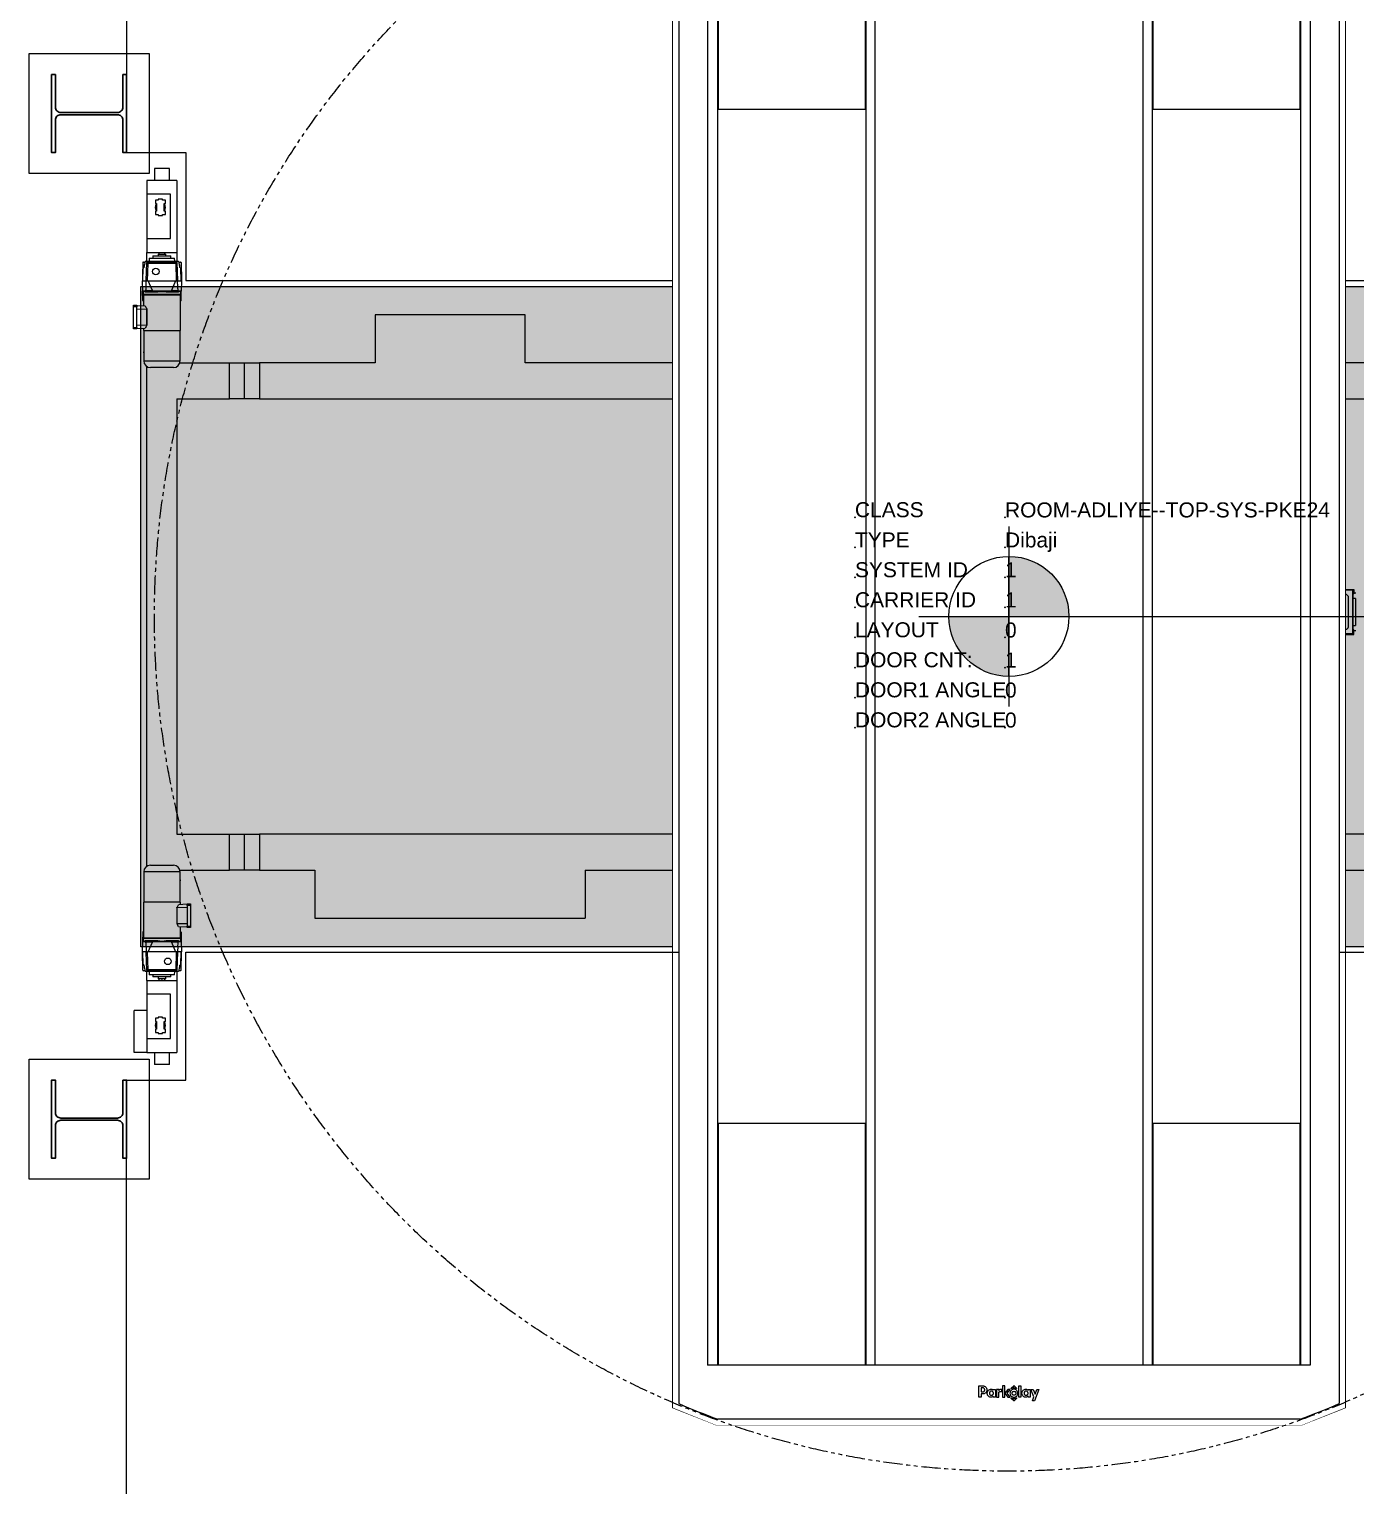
# Model space of a CAD drawing. Header units: inches. Extents: x -17229 to 23588, y -1896 to 20170.
# Drawn here: x -2525 to 1896, y 12026 to 16879 of the extents above; entities that cross this region are included whole.
import ezdxf

# ---------------------------------------------------------------- set-up
doc = ezdxf.new("R2010")
doc.units = ezdxf.units.IN
doc.header["$MEASUREMENT"] = 0
doc.set_wipeout_variables(frame=1)
doc.linetypes.add('PHANTOM', pattern=[12.7, 6.35, -1.27, 1.27, -1.27, 1.27, -1.27])
for name, color, linetype in [('PK24-LOGO', 7, 'Continuous'), ('PK24E', 7, 'Continuous'), ('PK24E-DATA', 7, 'Continuous'), ('PK24E-STRUCT-STEEL', 254, 'Continuous')]:
    doc.layers.add(name, color=color, linetype=linetype)
for name, color, linetype, true_color in [('PK24-SYS-ROOM', 8, 'Continuous', 0x808080), ('PK24E-COMP-PALLET', 132, 'Continuous', 0x00b7c8), ('PK24E-HELPER', 253, 'PHANTOM', 0xa1a1a1), ('PK24E-SYS-LIFT', 31, 'Continuous', 0xffcc5a)]:
    doc.layers.add(name, color=color, linetype=linetype, true_color=true_color)
doc.styles.get("Standard").update_dxf_attribs({"font": 'arial.ttf'})

# ---------------------------------------------------------------- blocks, each defined once
blk = doc.blocks.new('ELIFTTT-CHASIS--TOP-COMP-PKE24')
at = {"layer": 'PK24E-HELPER', "lineweight": 5}
blk.add_point((0, 167.5), dxfattribs=at)
at = {"layer": 'PK24E-HELPER'}
blk.add_point((0, -167.5), dxfattribs=at)
at = {"layer": 'PK24E-SYS-LIFT', "lineweight": 5}
for p, q in [((-284.75, 149.25), (-284.75, 145.25)), ((-283.91, 149.25), (-284.75, 149.25)), ((-279.75, 149.25), (-283.91, 149.25)), ((-279.75, 145.25), (-279.75, 149.25)), ((-287.25, 145.25), (-287.25, 140.65)), ((-277.25, 145.25), (-287.25, 145.25)), ((-277.25, 145.25), (-277.25, 121.25)), ((-279.35, 140.65), (-287.25, 140.65)), ((-287.25, 140.65), (-287.25, 125.85)), ((-284.4, 138.62), (-284.4, 137.52)), ((-283.48, 138.62), (-284.4, 138.62)), ((-284.4, 137.52), (-284.02, 137.52)), ((-284.02, 137.52), (-284.02, 134.98)), ((-283.48, 138.95), (-283.48, 138.62)), ((-282.02, 138.95), (-283.48, 138.95)), ((-282.02, 138.62), (-282.02, 138.95)), ((-281.1, 138.62), (-282.02, 138.62)), ((-281.48, 137.52), (-281.1, 137.52)), ((-281.48, 134.98), (-281.48, 137.52)), ((-281.1, 137.52), (-281.1, 138.62)), ((-279.35, 125.85), (-279.35, 140.65)), ((-284.4, 134.98), (-284.4, 133.88)), ((-284.02, 134.98), (-284.4, 134.98)), ((-284.4, 133.88), (-283.48, 133.88)), ((-283.48, 133.88), (-283.48, 133.55)), ((-283.48, 133.55), (-282.02, 133.55)), ((-282.02, 133.88), (-281.1, 133.88)), ((-282.02, 133.55), (-282.02, 133.88)), ((-281.1, 134.98), (-281.48, 134.98)), ((-281.1, 133.88), (-281.1, 134.98)), ((-287.25, 125.85), (-287.25, 121.25)), ((-287.25, 125.85), (-279.35, 125.85)), ((-288.64, 117.85), (-288.75, 111.75)), ((-288.44, 118.05), (-287.89, 118.05)), ((-287.82, 118.3), (-287.22, 118.3)), ((-287.46, 111.91), (-287.24, 117.91)), ((-287.25, 121.25), (-277.25, 121.25)), ((-287.25, 118.3), (-287.25, 121.25)), ((-287.22, 118.3), (-287.24, 117.91)), ((-286.95, 117.61), (-287.24, 117.91)), ((-287.24, 117.91), (-277.26, 117.91)), ((-287.22, 118.3), (-277.28, 118.3)), ((-286.95, 117.61), (-287.16, 111.91)), ((-277.55, 117.61), (-286.95, 117.61)), ((-286.47, 119.4), (-286.53, 118.3)), ((-286.47, 119.4), (-278.03, 119.4)), ((-285.25, 120.1), (-285.25, 119.4)), ((-285.25, 120.1), (-279.25, 120.1)), ((-283.4, 120.7), (-283.5, 120.6)), ((-283.5, 120.6), (-283.5, 120.1)), ((-281, 120.6), (-283.5, 120.6)), ((-283.4, 120.7), (-281.1, 120.7)), ((-283.25, 121.25), (-283.25, 120.7)), ((-281.25, 120.7), (-281.25, 121.25)), ((-281, 120.6), (-281.1, 120.7)), ((-281, 120.1), (-281, 120.6)), ((-279.25, 119.4), (-279.25, 120.1)), ((-277.97, 118.3), (-278.03, 119.4)), ((-277.26, 117.91), (-277.55, 117.61)), ((-277.34, 111.91), (-277.55, 117.61)), ((-277.26, 117.91), (-277.28, 118.3)), ((-277.28, 118.3), (-276.68, 118.3)), ((-277.26, 117.91), (-277.04, 111.91)), ((-277.25, 121.25), (-277.25, 118.3)), ((-276.61, 118.05), (-276.06, 118.05)), ((-275.86, 117.85), (-275.75, 111.75)), ((-288.83, 111.75), (-288.77, 108.41)), ((-288.83, 111.75), (-287.46, 111.75)), ((-288.56, 116.1), (-288.71, 111.75)), ((-288.62, 114.18), (-288.59, 114.17)), ((-288.54, 115.62), (-288.58, 115.63)), ((-288.56, 116.1), (-288.32, 116.1)), ((-287.53, 109.94), (-287.47, 111.69)), ((-287.47, 111.69), (-287.16, 111.91)), ((-287.46, 111.91), (-287.47, 111.69)), ((-287.09, 111.75), (-287.16, 111.91)), ((-287.09, 111.75), (-286.81, 111.75)), ((-285.44, 108.55), (-286.81, 111.75)), ((-286.81, 111.75), (-277.69, 111.75)), ((-277.69, 111.75), (-279.06, 108.55)), ((-277.69, 111.75), (-277.41, 111.75)), ((-277.41, 111.75), (-277.34, 111.91)), ((-277.03, 111.69), (-277.34, 111.91)), ((-277.04, 111.91), (-277.03, 111.69)), ((-277.04, 111.75), (-275.67, 111.75)), ((-276.97, 109.94), (-277.03, 111.69)), ((-276.18, 116.1), (-275.94, 116.1)), ((-275.79, 111.75), (-275.94, 116.1)), ((-275.73, 108.41), (-275.67, 111.75)), ((-288.77, 108.41), (-288.5, 108.14)), ((-288.77, 108.41), (-287.72, 108.41)), ((-288.64, 105.25), (-288.69, 108.33)), ((-288.5, 108.31), (-288.5, 107.35)), ((-288.5, 107.35), (-276, 107.35)), ((-288.4, 107.18), (-288.4, 103.44)), ((-288.4, 107.18), (-282.25, 107.18)), ((-287.72, 108.41), (-287.37, 108)), ((-287.37, 108), (-287.69, 108)), ((-287.67, 108.55), (-285.44, 108.55)), ((-285.07, 108), (-287.37, 108)), ((-285.44, 108.55), (-285.2, 108.41)), ((-285.2, 108.41), (-279.3, 108.41)), ((-285.2, 108.41), (-285.07, 108)), ((-283.65, 108), (-285.07, 108)), ((-282.25, 107.18), (-276.1, 107.18)), ((-279.43, 108), (-280.85, 108)), ((-279.3, 108.41), (-279.43, 108)), ((-277.13, 108), (-279.43, 108)), ((-279.3, 108.41), (-279.06, 108.55)), ((-279.06, 108.55), (-276.83, 108.55)), ((-276.78, 108.41), (-277.13, 108)), ((-276.81, 108), (-277.13, 108)), ((-276.78, 108.41), (-275.73, 108.41)), ((-276.1, 95.25), (-276.1, 107.18)), ((-276, 108.14), (-275.73, 108.41)), ((-276, 107.35), (-276, 108.31)), ((-275.86, 105.25), (-275.81, 108.33)), ((-291.75, 103.18), (-291.75, 103.68)), ((-291.75, 103.68), (-290.65, 103.68)), ((-291.75, 96.28), (-291.75, 103.18)), ((-290.65, 103.18), (-291.75, 103.18)), ((-290.65, 103.68), (-290.65, 103.18)), ((-290.65, 103.56), (-287.79, 103.41)), ((-290.65, 96.28), (-290.65, 103.18)), ((-290.65, 102.45), (-287.25, 102.38)), ((-288.44, 105.05), (-288.4, 105.05)), ((-287.25, 102.45), (-287.25, 102.38)), ((-287.25, 97.08), (-287.25, 102.38)), ((-287.25, 102.38), (-287.25, 102.38)), ((-287.2, 102.38), (-287.25, 102.38)), ((-287.2, 97.08), (-287.2, 102.38)), ((-276.1, 105.05), (-276.06, 105.05)), ((-290.65, 97), (-287.25, 97.08)), ((-287.25, 97.08), (-287.25, 97.08)), ((-287.25, 97.01), (-287.25, 97.08)), ((-287.2, 97.08), (-287.25, 97.08)), ((-161.2, 100.5), (-211.2, 100.5)), ((-211.2, 100.5), (-211.2, 84.5)), ((-161.2, 84.5), (-161.2, 100.5)), ((-291.75, 95.78), (-291.75, 96.28)), ((-291.75, 96.28), (-290.65, 96.28)), ((-290.65, 95.78), (-291.75, 95.78)), ((-290.65, 96.28), (-290.65, 95.78)), ((-290.65, 95.9), (-287.79, 96.05)), ((-288.4, 96.02), (-288.4, 95.25)), ((-288.4, 95.25), (-276.1, 95.25)), ((-288.3, 95.25), (-288.3, 88.12)), ((-276.2, 85.1), (-276.2, 95.25)), ((-288.3, 88.12), (-288.3, 87.8)), ((-288.3, 87.8), (-288.3, 85.1)), ((-288.3, 85.1), (-276.2, 85.1)), ((-287.25, -83.22), (-287.25, 83.22)), ((-278.4, 82.9), (-286.1, 82.9)), ((-276.28, 84.5), (-259.75, 84.5)), ((-259.75, 72.5), (-259.75, 84.5)), ((-259.75, 84.5), (-254.75, 84.5)), ((-254.75, 72.5), (-254.75, 84.5)), ((-254.75, 84.5), (-249.75, 84.5)), ((-249.75, 84.5), (-249.75, 72.5)), ((-211.2, 84.5), (-249.75, 84.5)), ((-68.85, 84.5), (-161.2, 84.5)), ((249.75, 84.5), (68.85, 84.5)), ((-277.25, 72.5), (-277.25, -72.5)), ((-277.25, 72.5), (-259.75, 72.5)), ((-254.75, 72.5), (-259.75, 72.5)), ((-249.75, 72.5), (-254.75, 72.5)), ((-249.75, 72.5), (-81.39, 72.5)), ((81.39, 72.5), (249.75, 72.5)), ((108.63, 9), (114.95, 9)), ((114.75, 8.8), (108.64, 8.8)), ((114.4, 8.7), (108.65, 8.7)), ((112.38, 7.3), (108.76, 7.3)), ((113.01, 6.79), (112.59, 7.21)), ((113.1, -3.58), (113.1, 6.58)), ((114.6, -5.5), (114.6, 8.5)), ((114.75, -5.8), (114.75, 8.8)), ((114.95, 8), (114.75, 8)), ((114.95, 7.5), (114.75, 7.5)), ((115.45, 6), (114.75, 6)), ((114.95, 9), (114.95, 8)), ((114.95, 8), (114.95, 7.5)), ((115.6, 7.75), (114.95, 7.75)), ((115.45, 6), (115.45, -3)), ((108.92, -4.3), (112.38, -4.3)), ((112.59, -4.21), (113.01, -3.79)), ((114.75, -3), (115.45, -3)), ((114.95, -4.5), (114.75, -4.5)), ((114.95, -5), (114.95, -4.5)), ((114.95, -4.75), (115.6, -4.75)), ((108.83, -6), (114.95, -6)), ((108.85, -5.7), (114.4, -5.7)), ((114.75, -5.8), (108.85, -5.8)), ((114.95, -5), (114.75, -5)), ((114.95, -6), (114.95, -5)), ((-277.25, -72.5), (-259.75, -72.5)), ((-259.75, -84.5), (-259.75, -72.5)), ((-259.75, -72.5), (-254.75, -72.5)), ((-254.75, -84.5), (-254.75, -72.5)), ((-254.75, -72.5), (-249.75, -72.5)), ((-249.75, -72.5), (-249.75, -84.5)), ((-81.39, -72.5), (-249.75, -72.5)), ((249.75, -72.5), (81.39, -72.5)), ((-288.3, -85.1), (-288.3, -95.25)), ((-276.2, -85.1), (-288.3, -85.1)), ((-286.1, -82.9), (-278.4, -82.9)), ((-276.28, -84.5), (-259.75, -84.5)), ((-276.2, -87.8), (-276.2, -85.1)), ((-254.75, -84.5), (-259.75, -84.5)), ((-249.75, -84.5), (-254.75, -84.5)), ((-249.75, -84.5), (-231.25, -84.5)), ((-231.25, -84.5), (-231.25, -100.5)), ((-141.25, -84.5), (-68.85, -84.5)), ((-141.25, -84.5), (-141.25, -100.5)), ((68.85, -84.5), (171.2, -84.5)), ((-276.2, -88.12), (-276.2, -87.8)), ((-276.2, -95.25), (-276.2, -88.12)), ((-288.4, -95.25), (-288.4, -107.18)), ((-276.1, -95.25), (-288.4, -95.25)), ((-273.85, -97), (-277.25, -97.08)), ((-277.25, -97.01), (-277.25, -97.08)), ((-273.85, -95.9), (-276.71, -96.05)), ((-276.1, -96.02), (-276.1, -95.25)), ((-273.85, -96.28), (-273.85, -95.78)), ((-273.85, -95.78), (-272.75, -95.78)), ((-272.75, -96.28), (-273.85, -96.28)), ((-273.85, -96.28), (-273.85, -103.18)), ((-272.75, -95.78), (-272.75, -96.28)), ((-272.75, -96.28), (-272.75, -103.18)), ((-277.3, -97.08), (-277.3, -102.38)), ((-277.3, -97.08), (-277.25, -97.08)), ((-277.25, -97.08), (-277.25, -102.38)), ((-277.25, -97.08), (-277.25, -97.08)), ((-231.25, -100.5), (-141.25, -100.5)), ((-288.64, -105.25), (-288.69, -108.33)), ((-288.4, -105.05), (-288.44, -105.05)), ((-277.3, -102.38), (-277.25, -102.38)), ((-273.85, -102.45), (-277.25, -102.38)), ((-277.25, -102.38), (-277.25, -102.38)), ((-277.25, -102.45), (-277.25, -102.38)), ((-273.85, -103.56), (-276.71, -103.41)), ((-276.1, -107.18), (-276.1, -103.44)), ((-276.06, -105.05), (-276.1, -105.05)), ((-275.86, -105.25), (-275.81, -108.33)), ((-273.85, -103.18), (-272.75, -103.18)), ((-273.85, -103.68), (-273.85, -103.18)), ((-272.75, -103.68), (-273.85, -103.68)), ((-272.75, -103.18), (-272.75, -103.68)), ((-288.77, -108.41), (-288.83, -111.75)), ((-288.5, -108.14), (-288.77, -108.41)), ((-287.72, -108.41), (-288.77, -108.41)), ((-288.5, -107.35), (-288.5, -108.31)), ((-276, -107.35), (-288.5, -107.35)), ((-282.25, -107.18), (-288.4, -107.18)), ((-287.72, -108.41), (-287.37, -108)), ((-287.69, -108), (-287.37, -108)), ((-285.44, -108.55), (-287.67, -108.55)), ((-287.53, -109.94), (-287.47, -111.69)), ((-287.37, -108), (-285.07, -108)), ((-286.81, -111.75), (-285.44, -108.55)), ((-285.2, -108.41), (-285.44, -108.55)), ((-285.2, -108.41), (-285.07, -108)), ((-279.3, -108.41), (-285.2, -108.41)), ((-285.07, -108), (-283.65, -108)), ((-276.1, -107.18), (-282.25, -107.18)), ((-280.85, -108), (-279.43, -108)), ((-279.3, -108.41), (-279.43, -108)), ((-279.43, -108), (-277.13, -108)), ((-279.06, -108.55), (-279.3, -108.41)), ((-279.06, -108.55), (-277.69, -111.75)), ((-276.83, -108.55), (-279.06, -108.55)), ((-276.78, -108.41), (-277.13, -108)), ((-277.13, -108), (-276.81, -108)), ((-276.97, -109.94), (-277.03, -111.69)), ((-275.73, -108.41), (-276.78, -108.41)), ((-276, -108.31), (-276, -107.35)), ((-275.73, -108.41), (-276, -108.14)), ((-275.67, -111.75), (-275.73, -108.41)), ((-287.46, -111.75), (-288.83, -111.75)), ((-288.64, -117.85), (-288.75, -111.75)), ((-288.71, -111.75), (-288.56, -116.1)), ((-288.32, -116.1), (-288.56, -116.1)), ((-287.47, -111.69), (-287.16, -111.91)), ((-287.46, -111.91), (-287.47, -111.69)), ((-287.24, -117.91), (-287.46, -111.91)), ((-287.09, -111.75), (-287.16, -111.91)), ((-287.16, -111.91), (-286.95, -117.61)), ((-286.81, -111.75), (-287.09, -111.75)), ((-277.69, -111.75), (-286.81, -111.75)), ((-277.41, -111.75), (-277.69, -111.75)), ((-277.55, -117.61), (-277.34, -111.91)), ((-277.41, -111.75), (-277.34, -111.91)), ((-277.03, -111.69), (-277.34, -111.91)), ((-277.04, -111.91), (-277.26, -117.91)), ((-277.04, -111.91), (-277.03, -111.69)), ((-275.67, -111.75), (-277.04, -111.75)), ((-275.94, -116.1), (-276.18, -116.1)), ((-275.96, -115.62), (-275.92, -115.63)), ((-275.94, -116.1), (-275.79, -111.75)), ((-275.88, -114.18), (-275.91, -114.17)), ((-275.86, -117.85), (-275.75, -111.75)), ((-287.89, -118.05), (-288.44, -118.05)), ((-287.22, -118.3), (-287.82, -118.3)), ((-287.25, -121.25), (-287.25, -118.3)), ((-287.25, -121.25), (-277.25, -121.25)), ((-287.25, -121.25), (-287.25, -125.85)), ((-287.24, -117.91), (-286.95, -117.61)), ((-277.26, -117.91), (-287.24, -117.91)), ((-287.24, -117.91), (-287.22, -118.3)), ((-277.28, -118.3), (-287.22, -118.3)), ((-286.95, -117.61), (-277.55, -117.61)), ((-286.53, -118.3), (-286.47, -119.4)), ((-278.03, -119.4), (-286.47, -119.4)), ((-285.25, -119.4), (-285.25, -120.1)), ((-279.25, -120.1), (-285.25, -120.1)), ((-283.5, -120.1), (-283.5, -120.6)), ((-283.5, -120.6), (-283.4, -120.7)), ((-283.5, -120.6), (-281, -120.6)), ((-281.1, -120.7), (-283.4, -120.7)), ((-283.25, -120.7), (-283.25, -121.25)), ((-281.25, -121.25), (-281.25, -120.7)), ((-281.1, -120.7), (-281, -120.6)), ((-281, -120.6), (-281, -120.1)), ((-279.25, -120.1), (-279.25, -119.4)), ((-278.03, -119.4), (-277.97, -118.3)), ((-277.55, -117.61), (-277.26, -117.91)), ((-277.28, -118.3), (-277.26, -117.91)), ((-276.68, -118.3), (-277.28, -118.3)), ((-277.25, -118.3), (-277.25, -121.25)), ((-277.25, -121.25), (-277.25, -145.25)), ((-276.06, -118.05), (-276.61, -118.05)), ((-279.35, -125.85), (-287.25, -125.85)), ((-287.25, -125.85), (-287.25, -140.65)), ((-279.35, -140.65), (-279.35, -125.85)), ((-291.45, -145.25), (-291.45, -131.25)), ((-287.25, -131.25), (-291.45, -131.25)), ((-284.4, -133.88), (-284.4, -134.98)), ((-283.48, -133.88), (-284.4, -133.88)), ((-284.4, -134.98), (-284.02, -134.98)), ((-284.02, -134.98), (-284.02, -137.52)), ((-282.02, -133.55), (-283.48, -133.55)), ((-283.48, -133.55), (-283.48, -133.88)), ((-282.02, -133.88), (-282.02, -133.55)), ((-281.1, -133.88), (-282.02, -133.88)), ((-281.48, -134.98), (-281.1, -134.98)), ((-281.48, -137.52), (-281.48, -134.98)), ((-281.1, -134.98), (-281.1, -133.88)), ((-287.25, -140.65), (-279.35, -140.65)), ((-287.25, -140.65), (-287.25, -145.25)), ((-284.4, -137.52), (-284.4, -138.62)), ((-284.02, -137.52), (-284.4, -137.52)), ((-284.4, -138.62), (-283.48, -138.62)), ((-283.48, -138.62), (-283.48, -138.95)), ((-283.48, -138.95), (-282.02, -138.95)), ((-282.02, -138.62), (-281.1, -138.62)), ((-282.02, -138.95), (-282.02, -138.62)), ((-281.1, -137.52), (-281.48, -137.52)), ((-281.1, -138.62), (-281.1, -137.52)), ((-287.25, -145.25), (-291.45, -145.25)), ((-287.25, -145.25), (-277.25, -145.25)), ((-284.75, -145.25), (-284.75, -149.25)), ((-279.75, -149.25), (-279.75, -145.25)), ((-279.75, -149.25), (-284.75, -149.25))]:
    blk.add_line(p, q, dxfattribs=at)
for centre, radius in [((-284.25, 114.91), 1.1), ((0, 0), 109), ((0, 0), 60), ((-280.25, -114.91), 1.1)]:
    blk.add_circle(centre, radius, dxfattribs=at)
for centre, radius, start, end in [((-282.75, 136.25), 1.72, 137.63, 222.37), ((-282.75, 136.25), 1.72, 317.63, 42.37), ((-288.44, 117.85), 0.2, 90, 179), ((-287.75, 117), 0.45, 132.2453, 204.5747), ((-276.75, 117), 0.45, 335.4253, 47.7547), ((-276.06, 117.85), 0.2, 1, 90), ((-288.3, 107.35), 0.2, 180, 240), ((-282.25, 101.91), 6.25, 77.0707, 102.9293), ((-276.2, 107.35), 0.2, 300, 0), ((-288.44, 105.25), 0.2, 181, 270), ((-282.25, 106.03), 6.15, 215.6016, 216.4055), ((-276.06, 105.25), 0.2, 270, 359), ((-282.25, 93.43), 6.15, 143.5945, 144.3984), ((-286.1, 85.1), 2.2, 180, 270), ((-278.4, 85.1), 2.2, 270, 0), ((112.38, 7), 0.3, 45, 90), ((112.8, 6.58), 0.3, 0, 45), ((114.4, 8.5), 0.2, 0, 90), ((115.4, 3.3), 0.2, 0, 75.5225), ((112.38, -4), 0.3, 270, 315), ((112.8, -3.58), 0.3, 315, 0), ((115.4, -0.3), 0.2, 284.4775, 0), ((114.4, -5.5), 0.2, 270, 0), ((-286.1, -85.1), 2.2, 90, 180), ((-278.4, -85.1), 2.2, 0, 90), ((-282.25, -93.43), 6.15, 323.5945, 324.3984), ((-288.44, -105.25), 0.2, 90, 179), ((-282.25, -106.03), 6.15, 35.6016, 36.4055), ((-276.06, -105.25), 0.2, 1, 90), ((-288.3, -107.35), 0.2, 120, 180), ((-282.25, -101.91), 6.25, 257.0707, 282.9293), ((-276.2, -107.35), 0.2, 0, 60), ((-288.44, -117.85), 0.2, 181, 270), ((-287.75, -117), 0.45, 155.4253, 227.7547), ((-276.75, -117), 0.45, 312.2453, 24.5747), ((-276.06, -117.85), 0.2, 270, 359), ((-282.75, -136.25), 1.72, 137.63, 222.37), ((-282.75, -136.25), 1.72, 317.63, 42.37)]:
    blk.add_arc(centre, radius, start, end, dxfattribs=at)
for centre, major_axis, ratio, start_param, end_param in [((-258.83, 111.06), (0, 29.91), 0.99939, 1.327153, 1.396535), ((-305.67, 111.06), (0, 29.91), 0.99939, 4.886651, 4.956033), ((-259.13, 85.52), (-26.34, 26.35), 0.507159, 0.207962, 0.215452), ((-259.93, 27.64), (-17.65, 106.42), 0.210216, 0.652517, 0.672911), ((-304.57, 27.64), (17.65, 106.42), 0.210212, 5.610299, 5.630699), ((-305.37, 85.52), (26.34, 26.35), 0.507143, 6.067743, 6.075233), ((-282.25, 105.66), (-4.43, 4.6), 0.92858, 1.214489, 1.388243), ((-282.25, 93.8), (4.43, 4.6), 0.92858, 1.75335, 1.927104), ((-282.25, -93.8), (4.43, 4.6), 0.92858, 4.894943, 5.068696), ((-282.25, -105.66), (-4.43, 4.6), 0.92858, 4.356082, 4.529835), ((-259.13, -85.52), (26.34, 26.35), 0.507143, 2.92615, 2.93364), ((-259.93, -27.64), (17.65, 106.42), 0.210212, 2.468706, 2.489106), ((-304.57, -27.64), (-17.65, 106.42), 0.210216, 3.79411, 3.814504), ((-305.37, -85.52), (-26.34, 26.35), 0.507159, 3.349555, 3.357045), ((-258.83, -111.06), (0, 29.91), 0.99939, 1.745058, 1.81444), ((-305.67, -111.06), (0, 29.91), 0.99939, 4.468745, 4.538127)]:
    blk.add_ellipse(centre, major_axis=major_axis, ratio=ratio, start_param=start_param, end_param=end_param, dxfattribs=at)
for points, knots in [([(-287.82, 118.3), (-287.82, 118.3), (-287.83, 118.3), (-287.83, 118.28), (-287.83, 118.28)], [0, 0, 0, 0, 0.487803, 1, 1, 1, 1]), ([(-282.41, 121.25), (-282.39, 121.24), (-282.34, 121.21), (-282.25, 121.2), (-282.16, 121.21), (-282.11, 121.24), (-282.09, 121.25)], [0, 0, 0, 0, 0.230406, 0.49981, 0.78779, 1, 1, 1, 1]), ([(-276.67, 118.28), (-276.67, 118.28), (-276.67, 118.3), (-276.68, 118.3), (-276.68, 118.3)], [0, 0, 0, 0, 0.485402, 1, 1, 1, 1]), ([(-288.61, 114.18), (-288.61, 114.18), (-288.61, 114.16), (-288.61, 114.22), (-288.6, 114.37), (-288.6, 114.62), (-288.6, 114.9), (-288.59, 115.18), (-288.59, 115.43), (-288.58, 115.58), (-288.58, 115.64), (-288.58, 115.63), (-288.58, 115.63)], [0, 0, 0, 0, 0.000422, 0.125216, 0.249969, 0.374831, 0.499914, 0.625089, 0.750116, 0.875001, 0.999834, 1, 1, 1, 1]), ([(-288.58, 115.24), (-288.58, 115.23), (-288.58, 115.15), (-288.59, 114.97), (-288.6, 114.73), (-288.6, 114.53), (-288.6, 114.43), (-288.6, 114.39)], [0, 0, 0, 0, 0.041978, 0.306281, 0.570431, 0.834353, 1, 1, 1, 1]), ([(-288.6, 114.39), (-288.6, 114.33), (-288.6, 114.24), (-288.59, 114.21), (-288.59, 114.2)], [0, 0, 0, 0, 0.571187, 1, 1, 1, 1]), ([(-288.58, 114.19), (-288.58, 114.19), (-288.57, 114.2), (-288.56, 114.28), (-288.54, 114.44), (-288.53, 114.66), (-288.51, 114.9), (-288.51, 115.15), (-288.51, 115.36), (-288.52, 115.53), (-288.53, 115.62), (-288.53, 115.62), (-288.54, 115.61)], [0, 0, 0, 0, 0.009511, 0.124893, 0.240611, 0.356456, 0.472081, 0.587302, 0.702221, 0.817124, 0.932235, 1, 1, 1, 1]), ([(-288.26, 116.25), (-288.27, 116.21), (-288.29, 116.14), (-288.31, 116.1), (-288.31, 116.1), (-288.32, 116.1)], [0, 0, 0, 0, 0.432931, 0.865827, 1, 1, 1, 1]), ([(-276.18, 116.1), (-276.19, 116.11), (-276.21, 116.12), (-276.22, 116.18), (-276.23, 116.23), (-276.24, 116.25)], [0, 0, 0, 0, 0.43316, 0.866325, 1, 1, 1, 1]), ([(-287.69, 108), (-287.78, 108.05), (-288, 108.18), (-288.21, 108.29), (-288.35, 108.34), (-288.43, 108.36), (-288.47, 108.35), (-288.5, 108.34), (-288.5, 108.31), (-288.5, 108.31)], [0, 0, 0, 0, 0.189659, 0.44506, 0.57653, 0.707999, 0.799497, 0.930008, 1, 1, 1, 1]), ([(-276, 108.31), (-276, 108.31), (-276, 108.34), (-276.02, 108.35), (-276.08, 108.36), (-276.16, 108.34), (-276.27, 108.29), (-276.41, 108.23), (-276.58, 108.14), (-276.73, 108.05), (-276.81, 108)], [0, 0, 0, 0, 0.053259, 0.184632, 0.316005, 0.44367, 0.571338, 0.702705, 0.834078, 1, 1, 1, 1]), ([(-288.3, 87.8), (-288.3, 87.8), (-288.3, 87.81), (-288.3, 87.83), (-288.3, 87.87), (-288.3, 87.92), (-288.3, 87.98), (-288.3, 88.03), (-288.3, 88.08), (-288.3, 88.11), (-288.3, 88.12), (-288.3, 88.12), (-288.3, 88.12)], [0, 0, 0, 0, 0.106425, 0.212833, 0.319705, 0.427399, 0.535627, 0.64388, 0.751778, 0.859172, 0.966191, 1, 1, 1, 1]), ([(-276.2, -87.8), (-276.2, -87.8), (-276.2, -87.81), (-276.2, -87.83), (-276.2, -87.87), (-276.2, -87.92), (-276.2, -87.98), (-276.2, -88.03), (-276.2, -88.08), (-276.2, -88.11), (-276.2, -88.12), (-276.2, -88.12), (-276.2, -88.12)], [0, 0, 0, 0, 0.106425, 0.212833, 0.319704, 0.427399, 0.535627, 0.643879, 0.751778, 0.859172, 0.966191, 1, 1, 1, 1]), ([(-288.5, -108.31), (-288.5, -108.31), (-288.5, -108.34), (-288.48, -108.35), (-288.42, -108.36), (-288.34, -108.34), (-288.23, -108.29), (-288.09, -108.23), (-287.92, -108.14), (-287.77, -108.05), (-287.69, -108)], [0, 0, 0, 0, 0.053259, 0.184632, 0.316005, 0.44367, 0.571338, 0.702705, 0.834078, 1, 1, 1, 1]), ([(-276.81, -108), (-276.72, -108.05), (-276.5, -108.18), (-276.29, -108.29), (-276.15, -108.34), (-276.07, -108.36), (-276.03, -108.35), (-276, -108.34), (-276, -108.31), (-276, -108.31)], [0, 0, 0, 0, 0.189659, 0.44506, 0.57653, 0.707999, 0.799497, 0.930008, 1, 1, 1, 1]), ([(-288.32, -116.1), (-288.31, -116.11), (-288.29, -116.12), (-288.28, -116.18), (-288.27, -116.23), (-288.26, -116.25)], [0, 0, 0, 0, 0.43316, 0.866317, 1, 1, 1, 1]), ([(-276.24, -116.25), (-276.23, -116.21), (-276.21, -116.14), (-276.19, -116.1), (-276.19, -116.1), (-276.18, -116.1)], [0, 0, 0, 0, 0.432931, 0.865827, 1, 1, 1, 1]), ([(-275.92, -114.19), (-275.92, -114.19), (-275.93, -114.2), (-275.94, -114.28), (-275.96, -114.44), (-275.97, -114.66), (-275.99, -114.9), (-275.99, -115.15), (-275.99, -115.36), (-275.98, -115.53), (-275.97, -115.62), (-275.97, -115.62), (-275.96, -115.61)], [0, 0, 0, 0, 0.009511, 0.124894, 0.240611, 0.356456, 0.472081, 0.587302, 0.702221, 0.817124, 0.932235, 1, 1, 1, 1]), ([(-275.89, -114.18), (-275.89, -114.18), (-275.89, -114.16), (-275.89, -114.22), (-275.9, -114.37), (-275.9, -114.62), (-275.9, -114.9), (-275.91, -115.18), (-275.91, -115.43), (-275.92, -115.58), (-275.92, -115.64), (-275.92, -115.63), (-275.92, -115.63)], [0, 0, 0, 0, 0.000422, 0.125216, 0.249969, 0.374831, 0.499914, 0.625089, 0.750116, 0.875001, 0.999834, 1, 1, 1, 1]), ([(-275.92, -115.24), (-275.92, -115.23), (-275.92, -115.15), (-275.91, -114.97), (-275.9, -114.73), (-275.9, -114.53), (-275.9, -114.43), (-275.9, -114.39)], [0, 0, 0, 0, 0.041978, 0.30628, 0.570431, 0.834353, 1, 1, 1, 1]), ([(-275.9, -114.39), (-275.9, -114.33), (-275.9, -114.24), (-275.91, -114.21), (-275.91, -114.2)], [0, 0, 0, 0, 0.571187, 1, 1, 1, 1]), ([(-287.83, -118.28), (-287.83, -118.28), (-287.83, -118.3), (-287.82, -118.3), (-287.82, -118.3)], [0, 0, 0, 0, 0.485402, 1, 1, 1, 1]), ([(-282.09, -121.25), (-282.11, -121.24), (-282.16, -121.21), (-282.25, -121.2), (-282.34, -121.21), (-282.39, -121.24), (-282.41, -121.25)], [0, 0, 0, 0, 0.230406, 0.49981, 0.78779, 1, 1, 1, 1]), ([(-276.68, -118.3), (-276.68, -118.3), (-276.67, -118.3), (-276.67, -118.28), (-276.67, -118.28)], [0, 0, 0, 0, 0.487803, 1, 1, 1, 1])]:
    blk.add_open_spline(points, degree=3, knots=knots, dxfattribs=at)
blk = doc.blocks.new('STEEL-HEA260--TOP-STRUCT-PK24')
at = {"layer": 'PK24E-STRUCT-STEEL', "color": 8, "true_color": 0x808080}
blk.add_lwpolyline([(11.25, 13), (11.25, 2.175, -0.4142136), (9.45, 0.375), (-9.45, 0.375, -0.4142136), (-11.25, 2.175), (-11.25, 13), (-12.5, 13), (-12.5, -13), (-11.25, -13), (-11.25, -2.175, -0.4142136), (-9.45, -0.375), (9.45, -0.375, -0.4142136), (11.25, -2.175), (11.25, -13), (12.5, -13), (12.5, 13)], format="xyb", close=True, dxfattribs=at)
blk = doc.blocks.new('STEEL-HEA260-WPLATE-TOP-STRUCT-PK24')
at = {"layer": 'PK24E-STRUCT-STEEL', "color": 8, "lineweight": 5, "true_color": 0x808080}
blk.add_lwpolyline([(-20, 20), (20, 20), (20, -20), (-20, -20)], close=True, dxfattribs=at)
at = {"lineweight": 5}
blk.add_blockref('STEEL-HEA260--TOP-STRUCT-PK24', (0, 0), dxfattribs=at)
blk = doc.blocks.new('ELIFT-COLUMNS--TOP-COMP-PKE24')
at = {"lineweight": 5}
for p in [(-306.5, 167.5), (323.5, 167.5), (-306.5, -167.5), (323.5, -167.5)]:
    blk.add_blockref('STEEL-HEA260-WPLATE-TOP-STRUCT-PK24', p, dxfattribs=at)
blk = doc.blocks.new('LOGO----DECOR-PK24')
at = {"layer": 'PK24-LOGO', "lineweight": 5}
for p, q in [((-10, 2.13), (-8.71, 2.13)), ((-10, -1.62), (-10, 2.13)), ((-9.29, 1.47), (-9.29, 0.11)), ((-8.76, 1.47), (-9.29, 1.47)), ((-9.29, 0.11), (-8.76, 0.11)), ((-8.61, 1.46), (-8.76, 1.47)), ((-8.76, 0.11), (-8.61, 0.13)), ((-8.71, 2.13), (-8.43, 2.11)), ((-8.48, 1.42), (-8.61, 1.46)), ((-8.61, 0.13), (-8.48, 0.17)), ((-8.36, 1.35), (-8.48, 1.42)), ((-8.48, 0.17), (-8.36, 0.23)), ((-8.43, 2.11), (-8.3, 2.07)), ((-8.26, 1.27), (-8.36, 1.35)), ((-8.36, 0.23), (-8.26, 0.31)), ((-8.3, 2.07), (-8.17, 2.03)), ((-8.19, 1.17), (-8.26, 1.27)), ((-8.26, 0.31), (-8.19, 0.41)), ((-8.13, 1.05), (-8.19, 1.17)), ((-8.19, 0.41), (-8.13, 0.53)), ((-8.17, 2.03), (-7.94, 1.9)), ((-8.09, 0.93), (-8.13, 1.05)), ((-8.13, 0.53), (-8.09, 0.66)), ((-8.08, 0.79), (-8.09, 0.93)), ((-8.09, 0.66), (-8.08, 0.79)), ((-7.94, 1.9), (-7.74, 1.74)), ((-7.74, 1.74), (-7.58, 1.55)), ((-7.58, 0.04), (-7.74, -0.16)), ((-7.58, 1.55), (-7.46, 1.32)), ((-7.46, 0.27), (-7.58, 0.04)), ((-7.46, 1.32), (-7.38, 1.06)), ((-7.38, 0.52), (-7.46, 0.27)), ((-7.38, 1.06), (-7.36, 0.79)), ((-7.36, 0.79), (-7.38, 0.52)), ((-7.19, -0.02), (-7.16, 0.13)), ((-7.16, 0.13), (-7.11, 0.26)), ((-7.11, 0.26), (-6.98, 0.49)), ((-6.98, 0.49), (-6.82, 0.68)), ((-6.82, 0.68), (-6.62, 0.82)), ((-6.62, 0.82), (-6.41, 0.92)), ((-6.42, 0.06), (-6.48, -0.05)), ((-6.33, 0.17), (-6.42, 0.06)), ((-6.41, 0.92), (-6.19, 0.98)), ((-6.23, 0.25), (-6.33, 0.17)), ((-6.11, 0.31), (-6.23, 0.25)), ((-6.19, 0.98), (-5.97, 1)), ((-5.98, 0.35), (-6.11, 0.31)), ((-5.84, 0.36), (-5.98, 0.35)), ((-5.97, 1), (-5.74, 0.98)), ((-5.71, 0.35), (-5.84, 0.36)), ((-5.74, 0.98), (-5.53, 0.92)), ((-5.58, 0.31), (-5.71, 0.35)), ((-5.47, 0.24), (-5.58, 0.31)), ((-5.53, 0.92), (-5.35, 0.82)), ((-5.37, 0.16), (-5.47, 0.24)), ((-5.29, 0.06), (-5.37, 0.16)), ((-5.35, 0.82), (-5.21, 0.7)), ((-5.23, -0.06), (-5.29, 0.06)), ((-5.21, 0.7), (-5.21, 0.95)), ((-5.21, 0.95), (-4.5, 0.95)), ((-4.5, 0.95), (-4.5, -1.62)), ((-3.41, 0.95), (-4.11, 0.95)), ((-4.11, 0.95), (-4.11, -1.62)), ((-3.41, 0.53), (-3.41, 0.95)), ((-3.36, 0.62), (-3.41, 0.53)), ((-3.37, -0.03), (-3.32, 0.06)), ((-3.29, 0.71), (-3.36, 0.62)), ((-3.32, 0.06), (-3.26, 0.13)), ((-3.22, 0.78), (-3.29, 0.71)), ((-3.26, 0.13), (-3.19, 0.19)), ((-3.14, 0.84), (-3.22, 0.78)), ((-3.19, 0.19), (-3.11, 0.23)), ((-3.05, 0.89), (-3.14, 0.84)), ((-3.11, 0.23), (-3.02, 0.26)), ((-2.94, 0.92), (-3.05, 0.89)), ((-3.02, 0.26), (-2.92, 0.27)), ((-2.83, 0.94), (-2.94, 0.92)), ((-2.92, 0.27), (-2.42, 0.27)), ((-2.7, 0.95), (-2.83, 0.94)), ((-2.42, 0.95), (-2.7, 0.95)), ((-2.42, 0.27), (-2.42, 0.95)), ((-1.42, 2.13), (-2.13, 2.13)), ((-2.13, 2.13), (-2.13, -1.62)), ((-1.42, -1.62), (-1.42, 2.13)), ((-0.37, 0.95), (-1.42, -0.33)), ((-0.61, -0.33), (0.44, 0.95)), ((0.44, 0.95), (-0.37, 0.95)), ((0.44, 0.19), (0.36, -0.06)), ((0.56, 0.41), (0.44, 0.19)), ((0.72, 0.61), (0.56, 0.41)), ((0.92, 0.77), (0.72, 0.61)), ((0.77, 1.32), (0.79, 1.37)), ((0.78, 1.26), (0.77, 1.32)), ((0.81, 1.24), (0.78, 1.26)), ((0.79, 1.37), (1.61, 2.19)), ((0.85, 1.23), (0.81, 1.24)), ((0.89, 1.24), (0.85, 1.23)), ((1.07, 1.32), (0.89, 1.24)), ((1.15, 0.9), (0.92, 0.77)), ((1.27, 1.37), (1.07, 1.32)), ((1.07, -0.08), (1.13, 0.03)), ((1.13, 0.03), (1.21, 0.12)), ((1.4, 0.98), (1.15, 0.9)), ((1.21, 0.12), (1.3, 0.2)), ((1.46, 1.41), (1.27, 1.37)), ((1.3, 0.2), (1.41, 0.26)), ((1.67, 1), (1.4, 0.98)), ((1.41, 0.26), (1.54, 0.3)), ((1.67, 1.42), (1.46, 1.41)), ((1.54, 0.3), (1.67, 0.31)), ((1.61, 2.19), (1.67, 2.21)), ((1.67, 2.21), (1.73, 2.19)), ((1.87, 1.41), (1.67, 1.42)), ((1.94, 0.98), (1.67, 1)), ((1.67, 0.31), (1.8, 0.3)), ((1.73, 2.19), (2.54, 1.37)), ((1.8, 0.3), (1.92, 0.26)), ((2.07, 1.37), (1.87, 1.41)), ((1.92, 0.26), (2.03, 0.2)), ((2.19, 0.9), (1.94, 0.98)), ((2.03, 0.2), (2.13, 0.12)), ((2.26, 1.32), (2.07, 1.37)), ((2.13, 0.12), (2.2, 0.03)), ((2.41, 0.77), (2.19, 0.9)), ((2.2, 0.03), (2.26, -0.08)), ((2.45, 1.24), (2.26, 1.32)), ((2.61, 0.61), (2.41, 0.77)), ((2.48, 1.23), (2.45, 1.24)), ((2.52, 1.24), (2.48, 1.23)), ((2.55, 1.26), (2.52, 1.24)), ((2.54, 1.37), (2.57, 1.32)), ((2.57, 1.32), (2.55, 1.26)), ((2.78, 0.41), (2.61, 0.61)), ((2.9, 0.19), (2.78, 0.41)), ((2.98, -0.06), (2.9, 0.19)), ((3.31, 2.13), (4.01, 2.13)), ((3.31, -1.62), (3.31, 2.13)), ((4.01, 2.13), (4.01, -1.62)), ((4.37, -0.02), (4.4, 0.13)), ((4.4, 0.13), (4.45, 0.26)), ((4.45, 0.26), (4.58, 0.49)), ((4.58, 0.49), (4.74, 0.68)), ((4.74, 0.68), (4.93, 0.82)), ((4.93, 0.82), (5.15, 0.92)), ((5.14, 0.06), (5.08, -0.05)), ((5.23, 0.17), (5.14, 0.06)), ((5.15, 0.92), (5.37, 0.98)), ((5.33, 0.25), (5.23, 0.17)), ((5.45, 0.31), (5.33, 0.25)), ((5.37, 0.98), (5.59, 1)), ((5.58, 0.35), (5.45, 0.31)), ((5.72, 0.36), (5.58, 0.35)), ((5.59, 1), (5.82, 0.98)), ((5.85, 0.35), (5.72, 0.36)), ((5.82, 0.98), (6.03, 0.92)), ((5.98, 0.31), (5.85, 0.35)), ((6.09, 0.24), (5.98, 0.31)), ((6.03, 0.92), (6.21, 0.82)), ((6.19, 0.16), (6.09, 0.24)), ((6.27, 0.06), (6.19, 0.16)), ((6.21, 0.82), (6.35, 0.7)), ((6.32, -0.06), (6.27, 0.06)), ((6.35, 0.7), (6.35, 0.95)), ((6.35, 0.95), (7.06, 0.95)), ((7.06, 0.95), (7.06, -1.62)), ((8.33, -1.51), (7.31, 0.95)), ((7.31, 0.95), (8.05, 0.95)), ((8.05, 0.95), (8.68, -0.63)), ((10, 0.95), (8.51, -2.81)), ((8.68, -0.63), (9.27, 0.95)), ((9.27, 0.95), (10, 0.95)), ((-9.29, -1.62), (-10, -1.62)), ((-8.71, -0.55), (-9.29, -0.55)), ((-9.29, -0.55), (-9.29, -1.62)), ((-8.43, -0.52), (-8.71, -0.55)), ((-8.3, -0.49), (-8.43, -0.52)), ((-8.17, -0.44), (-8.3, -0.49)), ((-7.94, -0.32), (-8.17, -0.44)), ((-7.74, -0.16), (-7.94, -0.32)), ((-7.22, -0.33), (-7.21, -0.17)), ((-7.21, -0.5), (-7.22, -0.33)), ((-7.21, -0.17), (-7.19, -0.02)), ((-7.19, -0.65), (-7.21, -0.5)), ((-7.16, -0.79), (-7.19, -0.65)), ((-7.1, -0.92), (-7.16, -0.79)), ((-6.97, -1.15), (-7.1, -0.92)), ((-6.81, -1.34), (-6.97, -1.15)), ((-6.62, -1.48), (-6.81, -1.34)), ((-6.41, -1.59), (-6.62, -1.48)), ((-6.52, -0.18), (-6.53, -0.33)), ((-6.53, -0.33), (-6.52, -0.47)), ((-6.48, -0.05), (-6.52, -0.18)), ((-6.52, -0.47), (-6.48, -0.6)), ((-6.48, -0.6), (-6.42, -0.72)), ((-6.42, -0.72), (-6.33, -0.82)), ((-6.19, -1.65), (-6.41, -1.59)), ((-6.33, -0.82), (-6.23, -0.9)), ((-6.23, -0.9), (-6.11, -0.97)), ((-5.98, -1.67), (-6.19, -1.65)), ((-6.11, -0.97), (-5.98, -1.01)), ((-5.98, -1.01), (-5.84, -1.02)), ((-5.74, -1.65), (-5.98, -1.67)), ((-5.84, -1.02), (-5.71, -1.01)), ((-5.53, -1.57), (-5.74, -1.65)), ((-5.71, -1.01), (-5.58, -0.97)), ((-5.58, -0.97), (-5.47, -0.9)), ((-5.35, -1.47), (-5.53, -1.57)), ((-5.47, -0.9), (-5.37, -0.82)), ((-5.37, -0.82), (-5.29, -0.72)), ((-5.21, -1.33), (-5.35, -1.47)), ((-5.29, -0.72), (-5.23, -0.6)), ((-5.2, -0.19), (-5.23, -0.06)), ((-5.23, -0.6), (-5.2, -0.47)), ((-5.21, -1.62), (-5.21, -1.33)), ((-5.21, -1.33), (-5.21, -1.33)), ((-4.5, -1.62), (-5.21, -1.62)), ((-5.19, -0.33), (-5.2, -0.19)), ((-5.2, -0.47), (-5.19, -0.33)), ((-4.11, -1.62), (-3.41, -1.62)), ((-3.41, -0.21), (-3.4, -0.12)), ((-3.41, -1.62), (-3.41, -0.21)), ((-3.4, -0.12), (-3.37, -0.03)), ((-2.13, -1.62), (-1.42, -1.62)), ((-1.42, -0.33), (-0.37, -1.62)), ((0.44, -1.62), (-0.61, -0.33)), ((-0.37, -1.62), (0.44, -1.62)), ((0.36, -0.06), (0.33, -0.33)), ((0.33, -0.33), (0.36, -0.6)), ((0.36, -0.6), (0.44, -0.85)), ((0.44, -0.85), (0.56, -1.08)), ((0.56, -1.08), (0.72, -1.28)), ((0.72, -1.28), (0.92, -1.44)), ((0.77, -1.98), (0.78, -1.93)), ((0.79, -2.04), (0.77, -1.98)), ((0.78, -1.93), (0.81, -1.9)), ((1.61, -2.85), (0.79, -2.04)), ((0.81, -1.9), (0.85, -1.89)), ((0.85, -1.89), (0.89, -1.9)), ((0.89, -1.9), (1.07, -1.98)), ((0.92, -1.44), (1.15, -1.56)), ((1.02, -0.33), (1.03, -0.2)), ((1.03, -0.46), (1.02, -0.33)), ((1.03, -0.2), (1.07, -0.08)), ((1.07, -0.59), (1.03, -0.46)), ((1.13, -0.7), (1.07, -0.59)), ((1.07, -1.98), (1.27, -2.04)), ((1.21, -0.79), (1.13, -0.7)), ((1.15, -1.56), (1.4, -1.64)), ((1.3, -0.87), (1.21, -0.79)), ((1.27, -2.04), (1.46, -2.07)), ((1.41, -0.93), (1.3, -0.87)), ((1.4, -1.64), (1.67, -1.67)), ((1.54, -0.97), (1.41, -0.93)), ((1.46, -2.07), (1.67, -2.09)), ((1.67, -0.98), (1.54, -0.97)), ((1.67, -2.88), (1.61, -2.85)), ((1.8, -0.97), (1.67, -0.98)), ((1.67, -1.67), (1.94, -1.64)), ((1.67, -2.09), (1.87, -2.07)), ((1.73, -2.85), (1.67, -2.88)), ((2.54, -2.04), (1.73, -2.85)), ((1.92, -0.93), (1.8, -0.97)), ((1.87, -2.07), (2.07, -2.04)), ((2.03, -0.87), (1.92, -0.93)), ((1.94, -1.64), (2.19, -1.56)), ((2.13, -0.79), (2.03, -0.87)), ((2.07, -2.04), (2.26, -1.98)), ((2.2, -0.7), (2.13, -0.79)), ((2.19, -1.56), (2.41, -1.44)), ((2.26, -0.59), (2.2, -0.7)), ((2.26, -0.08), (2.3, -0.2)), ((2.3, -0.46), (2.26, -0.59)), ((2.26, -1.98), (2.45, -1.9)), ((2.3, -0.2), (2.31, -0.33)), ((2.31, -0.33), (2.3, -0.46)), ((2.41, -1.44), (2.61, -1.28)), ((2.45, -1.9), (2.48, -1.89)), ((2.48, -1.89), (2.52, -1.9)), ((2.52, -1.9), (2.55, -1.93)), ((2.57, -1.98), (2.54, -2.04)), ((2.55, -1.93), (2.57, -1.98)), ((2.61, -1.28), (2.78, -1.08)), ((2.78, -1.08), (2.9, -0.85)), ((2.9, -0.85), (2.98, -0.6)), ((3, -0.33), (2.98, -0.06)), ((2.98, -0.6), (3, -0.33)), ((4.01, -1.62), (3.31, -1.62)), ((4.34, -0.17), (4.37, -0.02)), ((4.34, -0.33), (4.34, -0.17)), ((4.34, -0.5), (4.34, -0.33)), ((4.37, -0.65), (4.34, -0.5)), ((4.4, -0.79), (4.37, -0.65)), ((4.46, -0.92), (4.4, -0.79)), ((4.59, -1.15), (4.46, -0.92)), ((4.75, -1.34), (4.59, -1.15)), ((4.94, -1.48), (4.75, -1.34)), ((5.15, -1.59), (4.94, -1.48)), ((5.04, -0.18), (5.03, -0.33)), ((5.03, -0.33), (5.04, -0.47)), ((5.08, -0.05), (5.04, -0.18)), ((5.04, -0.47), (5.08, -0.6)), ((5.08, -0.6), (5.14, -0.72)), ((5.14, -0.72), (5.23, -0.82)), ((5.37, -1.65), (5.15, -1.59)), ((5.23, -0.82), (5.33, -0.9)), ((5.33, -0.9), (5.45, -0.97)), ((5.58, -1.67), (5.37, -1.65)), ((5.45, -0.97), (5.58, -1.01)), ((5.58, -1.01), (5.72, -1.02)), ((5.81, -1.65), (5.58, -1.67)), ((5.72, -1.02), (5.85, -1.01)), ((6.03, -1.57), (5.81, -1.65)), ((5.85, -1.01), (5.98, -0.97)), ((5.98, -0.97), (6.09, -0.9)), ((6.21, -1.47), (6.03, -1.57)), ((6.09, -0.9), (6.19, -0.82)), ((6.19, -0.82), (6.27, -0.72)), ((6.35, -1.33), (6.21, -1.47)), ((6.27, -0.72), (6.32, -0.6)), ((6.36, -0.19), (6.32, -0.06)), ((6.32, -0.6), (6.36, -0.47)), ((6.35, -1.62), (6.35, -1.33)), ((6.35, -1.33), (6.35, -1.33)), ((7.06, -1.62), (6.35, -1.62)), ((6.37, -0.33), (6.36, -0.19)), ((6.36, -0.47), (6.37, -0.33)), ((7.8, -2.81), (8.33, -1.51)), ((8.51, -2.81), (7.8, -2.81))]:
    blk.add_line(p, q, dxfattribs=at)
blk = doc.blocks.new('*U15')
at = {"lineweight": 5}
blk.add_wipeout([(-262.27, 110), (262.27, 110), (267.5, 96.99), (267.5, -96.99), (262.27, -110), (-262.27, -110), (-267.5, -96.99), (-267.5, 96.99)], dxfattribs=at)
at = {"layer": 'PK24E-COMP-PALLET', "lineweight": 5}
for p, q in [((262.27, 110), (-262.27, 110)), ((-249.45, -100.42), (-249.45, 100.42)), ((249.45, 100.42), (-249.45, 100.42)), ((249.45, 97.11), (-249.45, 97.11)), ((-267.5, -96.99), (-267.5, 96.99)), ((-168.92, 96.89), (-249.45, 96.89)), ((-168.92, 47.89), (-168.92, 96.89)), ((168.92, 47.89), (168.92, 96.89)), ((249.45, 96.89), (168.92, 96.89)), ((-168.92, 47.89), (-249.45, 47.89)), ((249.45, 47.67), (-249.45, 47.67)), ((249.45, 44.65), (-249.45, 44.65)), ((249.45, 47.89), (168.92, 47.89)), ((249.45, -44.65), (-249.45, -44.65)), ((249.45, -47.67), (-249.45, -47.67)), ((-168.92, -47.89), (-249.45, -47.89)), ((-168.92, -96.89), (-168.92, -47.89)), ((168.92, -96.89), (168.92, -47.89)), ((249.45, -47.89), (168.92, -47.89)), ((-168.92, -96.89), (-249.45, -96.89)), ((249.45, -96.89), (168.92, -96.89)), ((249.45, -97.11), (-249.45, -97.11)), ((249.45, -100.42), (-249.45, -100.42)), ((262.27, -110), (-262.27, -110))]:
    blk.add_line(p, q, dxfattribs=at)
for start, end in [(156.6469, 159.5434), (200.4566, 203.3531)]:
    blk.add_arc((-7.5, 0), 277.5, start, end, dxfattribs=at)
at = {"layer": 'PK24E-HELPER', "lineweight": 5}
blk.add_point((0, 0), dxfattribs=at)
at = {"linetype": 'Continuous', "lineweight": 5, "rotation": 270}
blk.add_blockref('LOGO----DECOR-PK24', (-258.48, 0), dxfattribs=at)
blk = doc.blocks.new('*U52')
for p in [(0, 75.94), (50, 75.94), (0, 65.94), (0, 65.94), (50, 65.94), (50, 65.94), (0, 55.94), (0, 55.94), (50, 55.94), (50, 55.94), (0, 45.94), (0, 45.94), (50, 45.94), (50, 45.94), (0, 35.94), (0, 35.94), (50, 35.94), (50, 35.94), (0, 25.94), (0, 25.94), (50, 25.94), (50, 25.94), (0, 15.94), (0, 15.94), (50, 15.94), (50, 15.94), (0, 5.94), (50, 5.94)]:
    blk.add_point(p)
blk = doc.blocks.new('*U50')
at = {"layer": 'PK24-SYS-ROOM', "lineweight": 5}
blk.add_lwpolyline([(-274.25, 111.86), (274.01, 111.86), (274.01, 154.5), (311, 154.5), (311, 252.11), (311, 349.72), (-294, 349.72), (-294, 252.11), (-294, 154.5), (-274.25, 154.5)], close=True, dxfattribs=at)
at = {"lineweight": 5}
blk.add_wipeout([(111.88, -110.14), (287, -110.14), (287, 109.86), (111.88, 109.86)], dxfattribs=at).dxf.layer = 'PK24-SYS-ROOM'
at = {"layer": 'PK24-SYS-ROOM', "lineweight": 5}
h = blk.add_hatch(dxfattribs=at)
h.set_pattern_fill('ANGLE', color=256)
h.set_pattern_definition([(0, (0, 0), (0, 6.985), [5.08, -1.905]), (90, (0, 0), (-6.985, 4e-16), [5.08, -1.905])])
h.paths.add_polyline_path([(289.01, -110.14), (-289.25, -110.14), (-289.25, 109.86), (289.01, 109.86)])
for points in [[(-112, 263.62), (-97.37, 269.5), (97.37, 269.5), (112, 263.62), (112, -263.62), (97.37, -269.5), (-97.37, -269.5), (-112, -263.62)], [(289.01, -110.14), (-289.25, -110.14), (-289.25, 109.86), (289.01, 109.86)]]:
    blk.add_lwpolyline(points, close=True, dxfattribs=at)
blk.add_lwpolyline([(-110, 262.27), (-96.99, 267.5), (96.99, 267.5), (110, 262.27), (110, -262.27), (96.99, -267.5), (-96.99, -267.5), (-110, -262.27), (-110, 262.27)], dxfattribs=at)
for name in ['ELIFT-COLUMNS--TOP-COMP-PKE24', 'ELIFTTT-CHASIS--TOP-COMP-PKE24']:
    blk.add_blockref(name, (0, 0), dxfattribs=at)
at = {"lineweight": 5}
blk.add_wipeout([(-112, 263.62), (-97.37, 269.5), (97.37, 269.5), (112, 263.62), (112, -263.62), (97.37, -269.5), (-97.37, -269.5), (-112, -263.62)], dxfattribs=at).dxf.layer = 'PK24-SYS-ROOM'
at = {"layer": 'PK24-SYS-ROOM', "lineweight": 5}
blk.add_lwpolyline([(-274.25, -111.86), (274.01, -111.86), (274.01, -154.5), (311, -154.5), (311, -252.11), (311, -349.72), (-294, -349.72), (-294, -252.11), (-294, -154.5), (-274.25, -154.5)], close=True, dxfattribs=at)
at = {"layer": 'PK24E-HELPER', "lineweight": 5}
blk.add_line((0, 0), (0, 524.72), dxfattribs=at)
blk.add_circle((-0.12, -0.14), 284.63, dxfattribs=at)
at = {"layer": 'PK24-SYS-ROOM', "lineweight": 5, "rotation": 90}
blk.add_blockref('*U15', (0, 0), dxfattribs=at)
at = {"layer": 'PK24E-DATA', "lineweight": 5}
blk.add_blockref('*U52', (-51.32, -42.97), dxfattribs=at)
at = {"layer": 'PK24E-DATA', "lineweight": 5, "char_height": 5, "attachment_point": 7}
for s, width, insert in [('CLASS', 50, (-51.32, 32.97)), ('TYPE', 50, (-51.32, 22.97)), ('SYSTEM ID', 50, (-51.32, 12.97)), ('CARRIER ID', 50, (-51.32, 2.97)), ('LAYOUT', 50, (-51.32, -7.03)), ('DOOR CNT:', 78.7047, (-51.32, -17.03)), ('DOOR1 ANGLE', 61.9979, (-51.32, -27.03)), ('DOOR2 ANGLE', 62.9923, (-51.32, -37.03))]:
    blk.add_mtext_dynamic_manual_height_columns(s, width=width, gutter_width=50, heights=[0], dxfattribs=dict(at, insert=insert))
at = {"layer": 'PK24E-DATA', "lineweight": 5}
for tag, p in [('COMP_TYPE', (-1.32, 32.97)), ('ROOM_TYPE', (-1.32, 22.97)), ('SYSTEM_ID', (-1.32, 12.97)), ('CARRIER_ID', (-1.32, 2.97)), ('LAYOUT_ID', (-1.32, -7.03)), ('DOOR_COUNT', (-1.32, -17.03)), ('DOOR1_ANGLE', (-1.32, -27.03))]:
    blk.add_attdef(tag, p, '', height=5, dxfattribs=at)
at = {"layer": 'PK24E-DATA', "lineweight": 5, "flags": 8}
blk.add_attdef('DOOR2_ANGLE', (-1.32, -37.03), '', height=5, dxfattribs=at)
blk = doc.blocks.new('LAYOUT----DATA-PK24')
at = {"layer": 'PK24E', "lineweight": 5}
h = blk.add_hatch(color=4, dxfattribs=at)
h.dxf.hatch_style = 1
h.paths.add_polyline_path([(-20, 0, 0.414214), (0, -20), (0, 0)])
h.paths.add_polyline_path([(0, 0), (20, 0, 0.414214), (0, 20)])
at = {"layer": 'PK24E', "color": 4, "lineweight": 5}
for p, q in [((0, 30), (0, -30)), ((0, -20), (0, 20)), ((-30, 0), (220, 0))]:
    blk.add_line(p, q, dxfattribs=at)
blk.add_circle((0, 0), 20, dxfattribs=at)
at = {"layer": 'PK24E-DATA', "lineweight": 5}
for tag, p in [('LAYOUT_ID', (170, 0)), ('LEVEL', (170, -10)), ('COMP_TYPE', (170, -20)), ('LEVEL_ID', (170, -30))]:
    blk.add_attdef(tag, p, '', height=5, dxfattribs=at)

msp = doc.modelspace()

# ---------------------------------------------------------------- block references
at = {"layer": 'PK24E', "lineweight": 5}
ref = msp.add_blockref('*U50', (740.3, 14922.4), dxfattribs=dict(at, xscale=10, yscale=10, zscale=10))
ref.add_attrib('DOOR2_ANGLE', '0', (727.1, 14552.1), dxfattribs={"layer": 'PK24E-DATA', "lineweight": 5, "height": 50})
ref.add_attrib('DOOR1_ANGLE', '0', (727.1, 14652.1), dxfattribs={"layer": 'PK24E-DATA', "lineweight": 5, "height": 50})
ref.add_attrib('DOOR_COUNT', '1', (727.1, 14752.1), dxfattribs={"layer": 'PK24E-DATA', "lineweight": 5, "height": 50})
ref.add_attrib('ROOM_TYPE', 'Dibaji', (727.1, 15152.1), dxfattribs={"layer": 'PK24E-DATA', "lineweight": 5, "height": 50})
ref.add_attrib('CARRIER_ID', '1', (727.1, 14952.1), dxfattribs={"layer": 'PK24E-DATA', "lineweight": 5, "height": 50})
ref.add_attrib('SYSTEM_ID', '1', (727.1, 15052.1), dxfattribs={"layer": 'PK24E-DATA', "lineweight": 5, "height": 50})
ref.add_attrib('LAYOUT_ID', '0', (727.1, 14852.1), dxfattribs={"layer": 'PK24E-DATA', "lineweight": 5, "height": 50})
ref.add_attrib('COMP_TYPE', 'ROOM-ADLIYE--TOP-SYS-PKE24', (727.1, 15252.1), dxfattribs={"layer": 'PK24E-DATA', "lineweight": 5, "height": 50})

# ---------------------------------------------------------------- next in the draw order: block references
at = {"lineweight": 5}
ref = msp.add_blockref('LAYOUT----DATA-PK24', (740.3, 14922.4), dxfattribs=dict(at, xscale=10, yscale=10, zscale=10))
ref.add_attrib('COMP_TYPE', 'LAYOUT----DATA-PK24', (2440.3, 14722.4), dxfattribs={"layer": 'PK24E-DATA', "height": 50})
ref.add_attrib('LAYOUT_ID', '1', (2440.3, 14922.4), dxfattribs={"layer": 'PK24E-DATA', "height": 50})
ref.add_attrib('LEVEL_ID', '1', (2440.3, 14622.4), dxfattribs={"layer": 'PK24E-DATA', "height": 50})
ref.add_attrib('LEVEL', '0', (2440.3, 14822.4), dxfattribs={"layer": 'PK24E-DATA', "height": 50})

doc.saveas('drawing.dxf')
